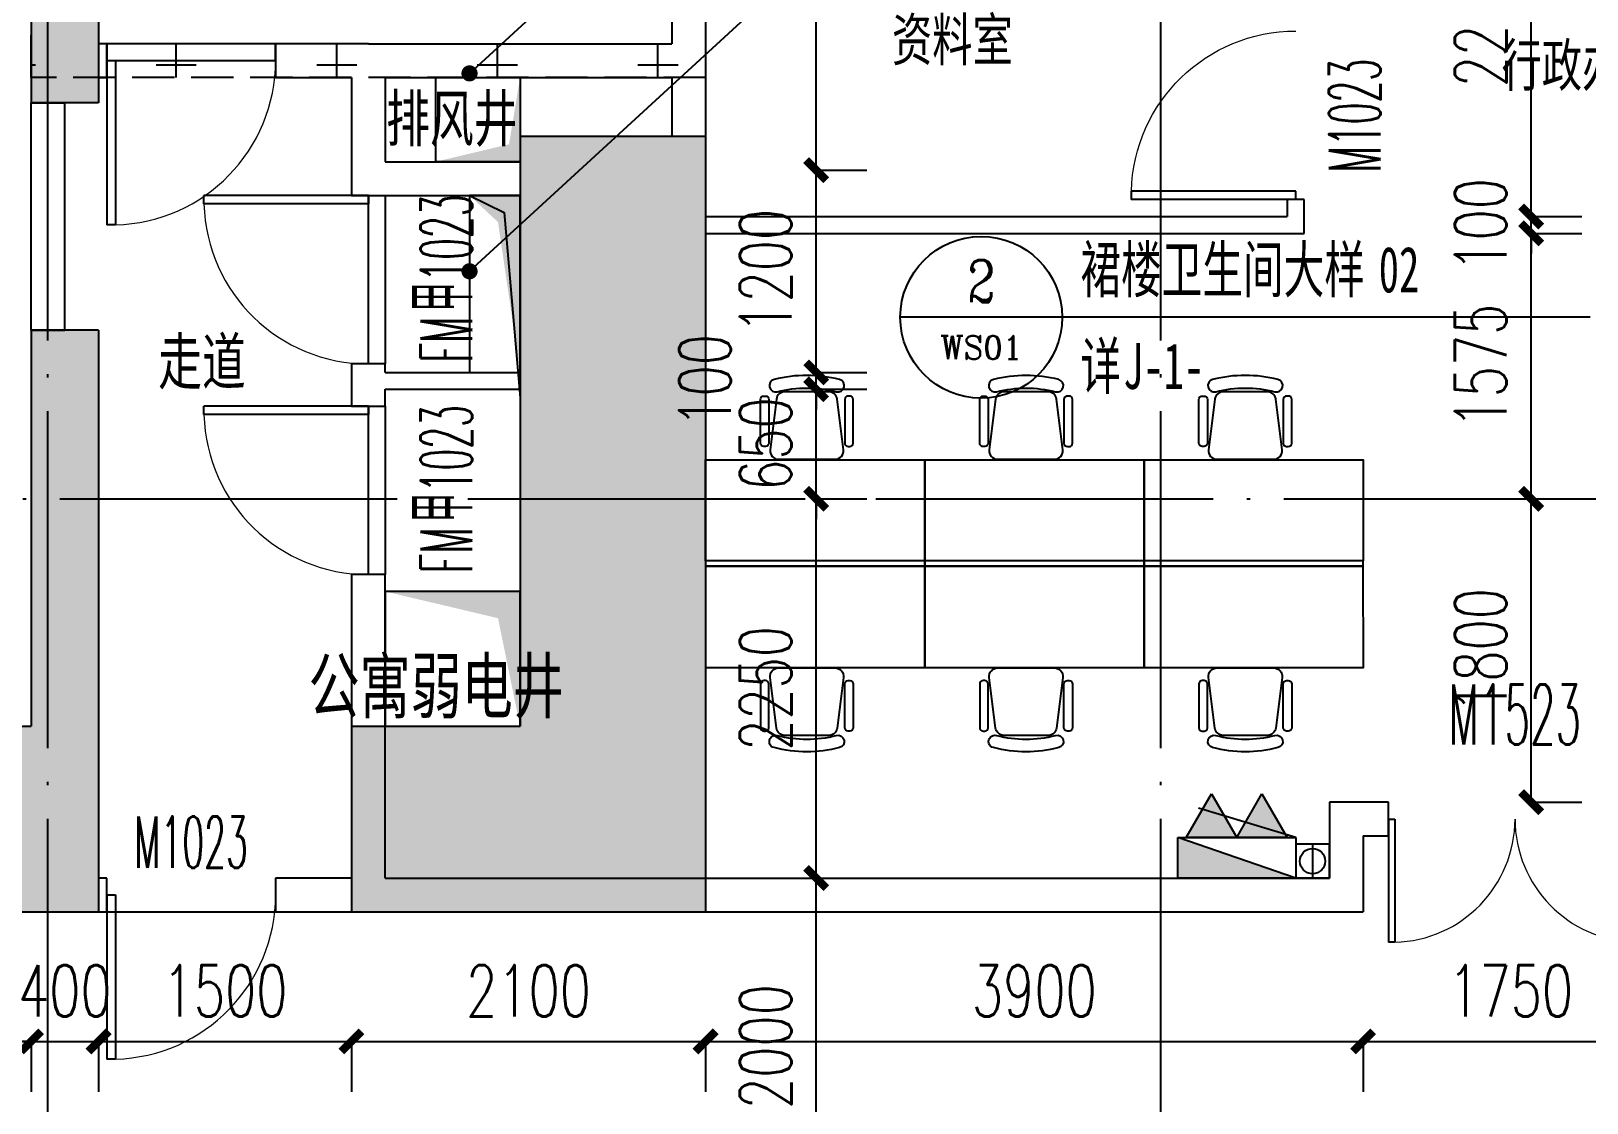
# Model space of a CAD drawing. Header units: millimetres. Extents: x 12325263 to 13848842, y -1463133 to 573208.
# Drawn here: x 12571297 to 12580524, y -627871 to -621512 of the extents above; entities that cross this region are included whole.
import ezdxf
from ezdxf.enums import TextEntityAlignment as Align

# ---------------------------------------------------------------- set-up
doc = ezdxf.new("R2010")
doc.units = ezdxf.units.MM
doc.header["$LTSCALE"] = 1000
for name, pattern in [('__DASH', [0.35, 0.25, -0.1]), ('ACAD_ISO02W100', [15, 12, -3]), ('DASHED2', [0.375, 0.25, -0.125]), ('DOTE', [2.42, 2, -0.2, 0.02, -0.2])]:
    doc.linetypes.add(name, pattern=pattern)
for name, color, linetype in [('#s-灭火器', 20, 'Continuous'), ('A-ANNO-DIMS', 83, 'Continuous'), ('A-ANNO-IDEN', 2, 'Continuous'), ('A-ANNO-TEXT', 7, 'Continuous'), ('A-AXIS', 16, 'DOTE'), ('A-WALL', 5, 'Continuous'), ('A-WALL-PATT', 8, 'Continuous'), ('AXIS', 3, 'Continuous'), ('DOOR_FIRE', 1, 'Continuous'), ('DOOR_FIRE_TEXT', 7, 'Continuous'), ('EQUIP_消火栓', 7, 'Continuous'), ('fur202302', 252, 'Continuous'), ('VPIPE-消防高', 3, 'Continuous'), ('WINDOW', 4, 'Continuous'), ('WINDOW_TEXT', 7, 'Continuous'), ('夹层', 35, 'Continuous'), ('建筑-楼板开洞', 251, 'Continuous'), ('投影线', 6, 'ACAD_ISO02W100'), ('水条件', 1, 'Continuous')]:
    doc.layers.add(name, color=color, linetype=linetype)
doc.styles.add('_TCH_DIM_T3', font='SIMPLEX.shx', dxfattribs={"width": 0.705882, "bigfont": 'GBCBIG.shx'})
doc.styles.add('_TCH_LABEL', font='COMPLEX', dxfattribs={"bigfont": 'GBCBIG'})
doc.styles.add('_TCH_WINDOW', font='SIMPLEX', dxfattribs={"width": 0.7, "height": 3.5, "bigfont": 'GBCBIG'})
doc.styles.add('TITXV', font='', dxfattribs={"width": 0.7})
doc.styles.add('宋体', font='', dxfattribs={"width": 0.65})
doc.styles.get('TITXV').set_extended_font_data('SimSun')
doc.styles.get('宋体').set_extended_font_data('SimSun')
doc.dimstyles.new('_TCH_ARCH&&120', dxfattribs={"dimtxt": 306, "dimasz": 120, "dimexe": 300, "dimexo": 360, "dimgap": 147, "dimtad": 1, "dimdec": 0, "dimzin": 0, "dimdsep": 46, "dimtxsty": '_TCH_DIM_T3', "dimblk": 'ARCHTICK', "dimcen": 0.09, "dimclrt": 7, "dimazin": 2, "dimtfac": 1, "dimtdec": 0, "dimtix": 1, "dimtmove": 2, "dimatfit": 3, "dimfxl": 1, "dimfxlon": 1, "dimtolj": 1, "dimtzin": 0, "dimarcsym": 0})

# ---------------------------------------------------------------- blocks, each defined once
blk = doc.blocks.new('asfasfsdgdsfhsghh')
at = {"layer": 'A-WALL-PATT'}
for points in [[(-32800, 17050), (-33000, 17150), (-33000, 13950), (-32600, 13950), (-32600, 16850)], [(-30100, 13750), (-30100, 10250), (-29000, 9150), (-29000, 13750)], [(-33000, 12600), (-33000, 10250), (-32600, 9150), (-32600, 12600)], [(-35800, 10250), (-36900, 9150), (-32600, 9150), (-33000, 10250)], [(-31100, 9150), (-29000, 9150), (-30100, 10250), (-31100, 10250)]]:
    blk.add_hatch(color=256, dxfattribs=at).paths.add_polyline_path(points)
at = {"layer": 'A-WALL'}
for p, q in [((-33000, 17150), (-33000, 13950)), ((-32600, 16850), (-32600, 13950)), ((-32600, 13950), (-33000, 13950)), ((-30100, 13750), (-30100, 10250)), ((-29000, 13750), (-30100, 13750)), ((-29000, 13750), (-29000, 9150)), ((-33000, 12600), (-33000, 10250)), ((-32600, 12600), (-33000, 12600)), ((-32600, 12600), (-32600, 9150)), ((-35800, 10250), (-33000, 10250)), ((-31100, 10250), (-30100, 10250)), ((-31100, 10250), (-31100, 9150)), ((-36900, 9150), (-32600, 9150)), ((-31100, 9150), (-29000, 9150))]:
    blk.add_line(p, q, dxfattribs=at)
blk = doc.blocks.new('asdadgf')
at = {"layer": '建筑-楼板开洞'}
h = blk.add_hatch(color=256, dxfattribs=at)
h.dxf.hatch_style = 1
h.paths.add_polyline_path([(300, 0), (300, 800), (-500, 800), (169.1, 641.5)])
blk.add_lwpolyline([(300, 0), (300, 800), (-500, 800), (-500, 0)], close=True, dxfattribs=at)
blk = doc.blocks.new('灭火器')
at = {"layer": '#s-灭火器', "ltscale": 1000}
for points in [[(292444.1, 59706.6), (292144.1, 59706.6), (292294.1, 59446.8)], [(292744.1, 59706.6), (292444.1, 59706.6), (292594.1, 59446.8)]]:
    blk.add_hatch(color=256, dxfattribs=at).paths.add_polyline_path(points)
for points in [[(292294.1, 59446.8), (292444.1, 59706.6), (292144.1, 59706.6)], [(292594.1, 59446.8), (292744.1, 59706.6), (292444.1, 59706.6)]]:
    blk.add_lwpolyline(points, close=True, dxfattribs=at)
blk = doc.blocks.new('$TWTSYS$00000508')
for p, q in [((-0.5, 0.5), (0.324, 1.224)), ((-0.5, 0.5), (-0.5, -0.5)), ((-0.5, -0.5), (0.5, 0.5)), ((0.5, 0.5), (-0.5, 0.5)), ((0.5, -0.5), (0.5, 0.5)), ((-0.5, -0.5), (0.5, -0.5))]:
    blk.add_line(p, q)
blk.add_solid([(0.5, -0.5), (0.5, 0.5), (-0.5, -0.5)])
blk = doc.blocks.new('消火栓')
at = {"layer": '#s-灭火器', "rotation": 180.0000000000001}
blk.add_blockref('灭火器', (12864422.1, 734931.8), dxfattribs=at)
at = {"layer": 'EQUIP_消火栓', "xscale": 700, "yscale": 240, "zscale": 700}
blk.add_blockref('$TWTSYS$00000508', (12571977.9, 675105.2), dxfattribs=at)
blk = doc.blocks.new('管位')
at = {"layer": '水条件'}
blk.add_line((12573126, 675360.4), (12573126, 675160.4), dxfattribs=at)
blk.add_lwpolyline([(12573026, 675360.4), (12573226, 675360.4), (12573226, 675160.4), (12573026, 675160.4)], close=True, dxfattribs=at)
blk = doc.blocks.new('asdfasdfafsf')
at = {"layer": 'VPIPE-消防高'}
blk.add_circle((13060, -19800), 75, dxfattribs=at)
at = {"xscale": -1}
blk.add_blockref('消火栓', (12584587.9, -694885.2), dxfattribs=at)
at = {"layer": '水条件', "xscale": -1}
blk.add_blockref('管位', (12586186, -695060.3), dxfattribs=at)
blk = doc.blocks.new('fur02办公椅9')
at = {"layer": 'fur202302'}
for points in [[(49162, 22959.3), (48976.9, 22774.2, -0.378242), (48910.8, 22770.1), (48672.2, 22955.7, -0.451123), (48667.5, 23030.5), (48905.6, 23268.6, -0.451123), (48980.5, 23264), (49166.1, 23025.3, -0.378242)], [(49232.1, 23064.7), (49225, 23057.7, -0.414214), (49196.7, 23057.7), (49012.9, 23241.5, -0.414214), (49012.9, 23269.8), (49019.9, 23276.9, -0.414214), (49048.2, 23276.9), (49232.1, 23093, -0.414214)], [(49193.2, 22990.5, -1), (49257.8, 22952.4, -0.127017), (48983.8, 22678.4, -1), (48945.7, 22743, 0.127017)], [(48871.4, 22704.1), (48878.5, 22711.2, 0.414214), (48878.5, 22739.5), (48694.7, 22923.3, 0.414214), (48666.4, 22923.3), (48659.3, 22916.3, 0.414214), (48659.3, 22888), (48843.2, 22704.1, 0.414214)]]:
    blk.add_lwpolyline(points, format="xyb", close=True, dxfattribs=at)
blk = doc.blocks.new('asdfadsfa')
at = {"layer": 'fur202302', "extrusion": (-1.75382e-44, -2.17033e-40, -1)}
for points in [[(2249.7, -4417.2), (3550, -4417.1), (3550, -3817.1), (2249.7, -3817.2)], [(949.4, -4417.3), (2249.7, -4417.1), (2249.7, -3817.1), (949.3, -3817.3)], [(-351, -4417.1), (949.3, -4417), (949.3, -3817), (-351, -3817.1)]]:
    blk.add_lwpolyline(points, close=True, dxfattribs=at)
at = {"layer": 'fur202302'}
for points in [[(-3550, -4417.4), (-3550, -4449.2), (-2249.7, -4448.9), (-2249.7, -4417.1)], [(-2249.7, -4417.4), (-2249.7, -4449.3), (-949.3, -4449), (-949.3, -4417.1)], [(-949.3, -4417.3), (-949.3, -4449.2), (351, -4448.9), (351, -4417)]]:
    blk.add_lwpolyline(points, close=True, dxfattribs=at)
at = {"layer": 'fur202302', "extrusion": (-1.75382e-44, 2.17033e-40, -1)}
for points in [[(2249.7, -4449.1), (3550, -4449.2), (3550, -5049.2), (2249.6, -5049.1)], [(949.3, -4449.1), (2249.7, -4449.3), (2249.6, -5049.3), (949.3, -5049.1)], [(-351, -4449), (949.3, -4449.2), (949.3, -5049.2), (-351.1, -5049)]]:
    blk.add_lwpolyline(points, close=True, dxfattribs=at)
at = {"layer": 'fur202302', "xscale": -1, "zscale": -1, "rotation": 224.9920653979507}
for p in [(-53818.7, -21934.8), (-52518.4, -21934.9), (-51218, -21934.8)]:
    blk.add_blockref('fur02办公椅9', p, dxfattribs=at)
at = {"layer": 'fur202302', "zscale": -0.9999999999999998, "rotation": 315.007934601066}
for p in [(-53818.7, 13068.5), (-52518.4, 13068.5), (-51218, 13068.6)]:
    blk.add_blockref('fur02办公椅9', p, dxfattribs=at)
at = {"layer": 'fur202302', "style": 'TITXV', "width": 0.7}
for s, p in [('资料室', (-2444.5, -1449)), ('行政办公区', (1170.6, -1600.2))]:
    blk.add_text(s, height=250, dxfattribs=at).set_placement(p)
blk = doc.blocks.new('qlzw')
at = {"layer": 'A-AXIS'}
for p, q in [((12437966.8, 979489.8), (12437966.8, 1082089.8)), ((12444566.8, 979489.8), (12444566.8, 1082089.8)), ((12411416.8, 1007589.8), (12486866.8, 1007589.8))]:
    blk.add_line(p, q, dxfattribs=at)
blk = doc.blocks.new('A$C28B03A54')
at = {"layer": '建筑-楼板开洞'}
h = blk.add_hatch(color=256, dxfattribs=at)
h.dxf.hatch_style = 1
h.paths.add_polyline_path([(5700, 3850), (5700, 3350), (5200, 3350), (5634.4, 3453.6)])
blk.add_lwpolyline([(5200, 3850), (5700, 3850), (5700, 3350), (5200, 3350)], close=True, dxfattribs=at)
blk = doc.blocks.new('dgfhdgf')
at = {"layer": 'A-ANNO-IDEN'}
for p, q in [((960, 3727), (0, 3727)), ((2611.4, 3727), (960, 3727)), ((4091.7, 3727), (2611.4, 3727))]:
    blk.add_line(p, q, dxfattribs=at)
blk.add_circle((480, 3727), 480, dxfattribs=at)
at = {"layer": 'A-ANNO-TEXT', "style": '宋体', "width": 0.65}
for s, p in [('裙楼卫生间大样', (1068, 3874.5)), ('02', (2837.3, 3874.5)), ('详', (1068, 3301.6)), ('J-1-', (1320.8, 3301.6))]:
    blk.add_text(s, height=271.9, dxfattribs=at).set_placement(p)
at = {"layer": 'A-ANNO-TEXT', "style": '_TCH_LABEL'}
for s, height, p, p2 in [('2', 250.6, (396.5, 3815.9), (563.5, 3815.9)), ('WS01', 140.01, (236.6, 3477.5), (723.4, 3477.5))]:
    blk.add_text(s, height=height, dxfattribs=at).set_placement(p, p2, align=Align.FIT)
blk = doc.blocks.new('_ArchTick')
at = {"color": 0, "linetype": 'ByBlock', "const_width": 0.4}
blk.add_lwpolyline([(-0.5, -0.5), (0.5, 0.5)], dxfattribs=at)
blk = doc.blocks.new('*D2069')
at = {"layer": 'A-ANNO-DIMS', "color": 0, "lineweight": -2, "transparency": 16777216}
for p, q in [((12580192.2, -620336.8), (12580493.2, -620336.8)), ((12580193.2, -622611.8), (12580193.2, -620336.8)), ((12580192.2, -622611.8), (12580493.2, -622611.8))]:
    blk.add_line(p, q, dxfattribs=at)
at = {"layer": 'Defpoints', "color": 0, "transparency": 16777216}
for p in [(12578846.8, -620336.8), (12580193.2, -620336.8), (12578846.8, -622611.8)]:
    blk.add_point(p, dxfattribs=at)
at = {"layer": 'A-ANNO-DIMS', "color": 0, "lineweight": -2, "transparency": 16777216, "xscale": 120, "yscale": 120, "zscale": 120}
for p, rotation in [((12580193.2, -620336.8), 90), ((12580193.2, -622611.8), 270)]:
    blk.add_blockref('_ArchTick', p, dxfattribs=dict(at, rotation=rotation))
at = {"layer": 'A-ANNO-DIMS', "color": 7, "transparency": 16777216, "insert": (12579893.2, -621474.3), "char_height": 306, "attachment_point": 5, "rotation": 90, "style": '_TCH_DIM_T3'}
blk.add_mtext('\\A1;2275', dxfattribs=at)
blk = doc.blocks.new('*D2070')
at = {"layer": 'A-ANNO-DIMS', "color": 0, "lineweight": -2, "transparency": 16777216}
for p, q in [((12580193.2, -622611.8), (12580193.2, -622491.8)), ((12580192.2, -622611.8), (12580493.2, -622611.8)), ((12580193.2, -622711.8), (12580193.2, -622611.8)), ((12580192.2, -622711.8), (12580493.2, -622711.8)), ((12580193.2, -622711.8), (12580193.2, -622831.8))]:
    blk.add_line(p, q, dxfattribs=at)
at = {"layer": 'Defpoints', "color": 0, "transparency": 16777216}
for p in [(12578846.8, -622611.8), (12580193.2, -622611.8), (12578846.8, -622711.8)]:
    blk.add_point(p, dxfattribs=at)
at = {"layer": 'A-ANNO-DIMS', "color": 0, "lineweight": -2, "transparency": 16777216, "xscale": 120, "yscale": 120, "zscale": 120}
for p, rotation in [((12580193.2, -622611.8), 270), ((12580193.2, -622711.8), 90)]:
    blk.add_blockref('_ArchTick', p, dxfattribs=dict(at, rotation=rotation))
at = {"layer": 'A-ANNO-DIMS', "color": 7, "transparency": 16777216, "insert": (12579893.2, -622661.8), "char_height": 306, "attachment_point": 5, "rotation": 90, "style": '_TCH_DIM_T3'}
blk.add_mtext('\\A1;100', dxfattribs=at)
blk = doc.blocks.new('*D2071')
at = {"layer": 'A-ANNO-DIMS', "color": 0, "lineweight": -2, "transparency": 16777216}
for p, q in [((12580192.2, -622711.8), (12580493.2, -622711.8)), ((12580193.2, -624286.8), (12580193.2, -622711.8)), ((12580192.2, -624286.8), (12580493.2, -624286.8))]:
    blk.add_line(p, q, dxfattribs=at)
at = {"layer": 'Defpoints', "color": 0, "transparency": 16777216}
for p in [(12578846.8, -622711.8), (12580193.2, -622711.8), (12578846.8, -624286.8)]:
    blk.add_point(p, dxfattribs=at)
at = {"layer": 'A-ANNO-DIMS', "color": 0, "lineweight": -2, "transparency": 16777216, "xscale": 120, "yscale": 120, "zscale": 120}
for p, rotation in [((12580193.2, -622711.8), 90), ((12580193.2, -624286.8), 270)]:
    blk.add_blockref('_ArchTick', p, dxfattribs=dict(at, rotation=rotation))
at = {"layer": 'A-ANNO-DIMS', "color": 7, "transparency": 16777216, "insert": (12579893.2, -623499.3), "char_height": 306, "attachment_point": 5, "rotation": 90, "style": '_TCH_DIM_T3'}
blk.add_mtext('\\A1;1575', dxfattribs=at)
blk = doc.blocks.new('*D2072')
at = {"layer": 'A-ANNO-DIMS', "color": 0, "lineweight": -2, "transparency": 16777216}
for p, q in [((12580192.2, -624286.8), (12580493.2, -624286.8)), ((12580193.2, -626086.8), (12580193.2, -624286.8)), ((12580192.2, -626086.8), (12580493.2, -626086.8))]:
    blk.add_line(p, q, dxfattribs=at)
at = {"layer": 'Defpoints', "color": 0, "transparency": 16777216}
for p in [(12578846.8, -624286.8), (12580193.2, -624286.8), (12578846.8, -626086.8)]:
    blk.add_point(p, dxfattribs=at)
at = {"layer": 'A-ANNO-DIMS', "color": 0, "lineweight": -2, "transparency": 16777216, "xscale": 120, "yscale": 120, "zscale": 120}
for p, rotation in [((12580193.2, -624286.8), 90), ((12580193.2, -626086.8), 270)]:
    blk.add_blockref('_ArchTick', p, dxfattribs=dict(at, rotation=rotation))
at = {"layer": 'A-ANNO-DIMS', "color": 7, "transparency": 16777216, "insert": (12579893.2, -625186.8), "char_height": 306, "attachment_point": 5, "rotation": 90, "style": '_TCH_DIM_T3'}
blk.add_mtext('\\A1;1800', dxfattribs=at)
blk = doc.blocks.new('*D2374')
at = {"layer": 'A-ANNO-DIMS', "color": 0, "lineweight": -2, "transparency": 16777216}
for p, q in [((12579196.8, -627505.3), (12579196.8, -627806.3)), ((12579196.8, -627506.3), (12580946.8, -627506.3)), ((12580946.8, -627505.3), (12580946.8, -627806.3))]:
    blk.add_line(p, q, dxfattribs=at)
at = {"layer": 'Defpoints', "color": 0, "transparency": 16777216}
for p in [(12579196.8, -625636.8), (12580946.8, -625636.8), (12580946.8, -627506.3)]:
    blk.add_point(p, dxfattribs=at)
at = {"layer": 'A-ANNO-DIMS', "color": 0, "lineweight": -2, "transparency": 16777216, "xscale": 120, "yscale": 120, "zscale": 120, "rotation": 180}
blk.add_blockref('_ArchTick', (12579196.8, -627506.3), dxfattribs=at)
at = {"layer": 'A-ANNO-DIMS', "color": 0, "lineweight": -2, "transparency": 16777216, "xscale": 120, "yscale": 120, "zscale": 120}
blk.add_blockref('_ArchTick', (12580946.8, -627506.3), dxfattribs=at)
at = {"layer": 'A-ANNO-DIMS', "color": 7, "transparency": 16777216, "insert": (12580071.8, -627206.3), "char_height": 306, "attachment_point": 5, "style": '_TCH_DIM_T3'}
blk.add_mtext('\\A1;1750', dxfattribs=at)
blk = doc.blocks.new('*D2375')
at = {"layer": 'A-ANNO-DIMS', "color": 0, "lineweight": -2, "transparency": 16777216}
for p, q in [((12575296.8, -627505.3), (12575296.8, -627806.3)), ((12575296.8, -627506.3), (12579196.8, -627506.3)), ((12579196.8, -627505.3), (12579196.8, -627806.3))]:
    blk.add_line(p, q, dxfattribs=at)
at = {"layer": 'Defpoints', "color": 0, "transparency": 16777216}
for p in [(12575296.8, -625636.8), (12579196.8, -625636.8), (12579196.8, -627506.3)]:
    blk.add_point(p, dxfattribs=at)
at = {"layer": 'A-ANNO-DIMS', "color": 0, "lineweight": -2, "transparency": 16777216, "xscale": 120, "yscale": 120, "zscale": 120, "rotation": 180}
blk.add_blockref('_ArchTick', (12575296.8, -627506.3), dxfattribs=at)
at = {"layer": 'A-ANNO-DIMS', "color": 0, "lineweight": -2, "transparency": 16777216, "xscale": 120, "yscale": 120, "zscale": 120}
blk.add_blockref('_ArchTick', (12579196.8, -627506.3), dxfattribs=at)
at = {"layer": 'A-ANNO-DIMS', "color": 7, "transparency": 16777216, "insert": (12577246.8, -627206.3), "char_height": 306, "attachment_point": 5, "style": '_TCH_DIM_T3'}
blk.add_mtext('\\A1;3900', dxfattribs=at)
blk = doc.blocks.new('*D2376')
at = {"layer": 'A-ANNO-DIMS', "color": 0, "lineweight": -2, "transparency": 16777216}
for p, q in [((12573196.8, -627505.3), (12573196.8, -627806.3)), ((12573196.8, -627506.3), (12575296.8, -627506.3)), ((12575296.8, -627505.3), (12575296.8, -627806.3))]:
    blk.add_line(p, q, dxfattribs=at)
at = {"layer": 'Defpoints', "color": 0, "transparency": 16777216}
for p in [(12573196.8, -625636.8), (12575296.8, -625636.8), (12575296.8, -627506.3)]:
    blk.add_point(p, dxfattribs=at)
at = {"layer": 'A-ANNO-DIMS', "color": 0, "lineweight": -2, "transparency": 16777216, "xscale": 120, "yscale": 120, "zscale": 120, "rotation": 180}
blk.add_blockref('_ArchTick', (12573196.8, -627506.3), dxfattribs=at)
at = {"layer": 'A-ANNO-DIMS', "color": 0, "lineweight": -2, "transparency": 16777216, "xscale": 120, "yscale": 120, "zscale": 120}
blk.add_blockref('_ArchTick', (12575296.8, -627506.3), dxfattribs=at)
at = {"layer": 'A-ANNO-DIMS', "color": 7, "transparency": 16777216, "insert": (12574246.8, -627206.3), "char_height": 306, "attachment_point": 5, "style": '_TCH_DIM_T3'}
blk.add_mtext('\\A1;2100', dxfattribs=at)
blk = doc.blocks.new('*D2377')
at = {"layer": 'A-ANNO-DIMS', "color": 0, "lineweight": -2, "transparency": 16777216}
for p, q in [((12571696.8, -627505.3), (12571696.8, -627806.3)), ((12571696.8, -627506.3), (12573196.8, -627506.3)), ((12573196.8, -627505.3), (12573196.8, -627806.3))]:
    blk.add_line(p, q, dxfattribs=at)
at = {"layer": 'Defpoints', "color": 0, "transparency": 16777216}
for p in [(12571696.8, -625636.8), (12573196.8, -625636.8), (12573196.8, -627506.3)]:
    blk.add_point(p, dxfattribs=at)
at = {"layer": 'A-ANNO-DIMS', "color": 0, "lineweight": -2, "transparency": 16777216, "xscale": 120, "yscale": 120, "zscale": 120, "rotation": 180}
blk.add_blockref('_ArchTick', (12571696.8, -627506.3), dxfattribs=at)
at = {"layer": 'A-ANNO-DIMS', "color": 0, "lineweight": -2, "transparency": 16777216, "xscale": 120, "yscale": 120, "zscale": 120}
blk.add_blockref('_ArchTick', (12573196.8, -627506.3), dxfattribs=at)
at = {"layer": 'A-ANNO-DIMS', "color": 7, "transparency": 16777216, "insert": (12572446.8, -627206.3), "char_height": 306, "attachment_point": 5, "style": '_TCH_DIM_T3'}
blk.add_mtext('\\A1;1500', dxfattribs=at)
blk = doc.blocks.new('*D2378')
at = {"layer": 'A-ANNO-DIMS', "color": 0, "lineweight": -2, "transparency": 16777216}
for p, q in [((12571296.8, -627506.3), (12571176.8, -627506.3)), ((12571296.8, -627505.3), (12571296.8, -627806.3)), ((12571296.8, -627506.3), (12571696.8, -627506.3)), ((12571696.8, -627505.3), (12571696.8, -627806.3)), ((12571696.8, -627506.3), (12571816.8, -627506.3))]:
    blk.add_line(p, q, dxfattribs=at)
at = {"layer": 'Defpoints', "color": 0, "transparency": 16777216}
for p in [(12571296.8, -625636.8), (12571696.8, -625636.8), (12571696.8, -627506.3)]:
    blk.add_point(p, dxfattribs=at)
at = {"layer": 'A-ANNO-DIMS', "color": 0, "lineweight": -2, "transparency": 16777216, "xscale": 120, "yscale": 120, "zscale": 120}
blk.add_blockref('_ArchTick', (12571296.8, -627506.3), dxfattribs=at)
at = {"layer": 'A-ANNO-DIMS', "color": 0, "lineweight": -2, "transparency": 16777216, "xscale": 120, "yscale": 120, "zscale": 120, "rotation": 180}
blk.add_blockref('_ArchTick', (12571696.8, -627506.3), dxfattribs=at)
at = {"layer": 'A-ANNO-DIMS', "color": 7, "transparency": 16777216, "insert": (12571496.8, -627206.3), "char_height": 306, "attachment_point": 5, "style": '_TCH_DIM_T3'}
blk.add_mtext('\\A1;400', dxfattribs=at)
blk = doc.blocks.new('*D2379')
at = {"layer": 'A-ANNO-DIMS', "color": 0, "lineweight": -2, "transparency": 16777216}
for p, q in [((12568496.8, -627505.3), (12568496.8, -627806.3)), ((12568496.8, -627506.3), (12571296.8, -627506.3)), ((12571296.8, -627505.3), (12571296.8, -627806.3))]:
    blk.add_line(p, q, dxfattribs=at)
at = {"layer": 'Defpoints', "color": 0, "transparency": 16777216}
for p in [(12568496.8, -625636.8), (12571296.8, -625636.8), (12571296.8, -627506.3)]:
    blk.add_point(p, dxfattribs=at)
at = {"layer": 'A-ANNO-DIMS', "color": 0, "lineweight": -2, "transparency": 16777216, "xscale": 120, "yscale": 120, "zscale": 120, "rotation": 180}
blk.add_blockref('_ArchTick', (12568496.8, -627506.3), dxfattribs=at)
at = {"layer": 'A-ANNO-DIMS', "color": 0, "lineweight": -2, "transparency": 16777216, "xscale": 120, "yscale": 120, "zscale": 120}
blk.add_blockref('_ArchTick', (12571296.8, -627506.3), dxfattribs=at)
at = {"layer": 'A-ANNO-DIMS', "color": 7, "transparency": 16777216, "insert": (12569896.8, -627206.3), "char_height": 306, "attachment_point": 5, "style": '_TCH_DIM_T3'}
blk.add_mtext('\\A1;2800', dxfattribs=at)
blk = doc.blocks.new('*D2395')
at = {"layer": 'A-ANNO-DIMS', "color": 0, "lineweight": -2, "transparency": 16777216}
for p, q in [((12575951.8, -626536.8), (12576252.8, -626536.8)), ((12575952.8, -628536.8), (12575952.8, -626536.8)), ((12575951.8, -628536.8), (12576252.8, -628536.8))]:
    blk.add_line(p, q, dxfattribs=at)
at = {"layer": 'Defpoints', "color": 0, "transparency": 16777216}
for p in [(12574196.8, -626536.8), (12575952.8, -626536.8), (12574196.8, -628536.8)]:
    blk.add_point(p, dxfattribs=at)
at = {"layer": 'A-ANNO-DIMS', "color": 0, "lineweight": -2, "transparency": 16777216, "xscale": 120, "yscale": 120, "zscale": 120}
for p, rotation in [((12575952.8, -626536.8), 90), ((12575952.8, -628536.8), 270)]:
    blk.add_blockref('_ArchTick', p, dxfattribs=dict(at, rotation=rotation))
at = {"layer": 'A-ANNO-DIMS', "color": 7, "transparency": 16777216, "insert": (12575652.8, -627536.8), "char_height": 306, "attachment_point": 5, "rotation": 90, "style": '_TCH_DIM_T3'}
blk.add_mtext('\\A1;2000', dxfattribs=at)
blk = doc.blocks.new('*D2396')
at = {"layer": 'A-ANNO-DIMS', "color": 0, "lineweight": -2, "transparency": 16777216}
for p, q in [((12575951.8, -624286.8), (12576252.8, -624286.8)), ((12575952.8, -626536.8), (12575952.8, -624286.8)), ((12575951.8, -626536.8), (12576252.8, -626536.8))]:
    blk.add_line(p, q, dxfattribs=at)
at = {"layer": 'Defpoints', "color": 0, "transparency": 16777216}
for p in [(12574196.8, -624286.8), (12575952.8, -624286.8), (12574196.8, -626536.8)]:
    blk.add_point(p, dxfattribs=at)
at = {"layer": 'A-ANNO-DIMS', "color": 0, "lineweight": -2, "transparency": 16777216, "xscale": 120, "yscale": 120, "zscale": 120}
for p, rotation in [((12575952.8, -624286.8), 90), ((12575952.8, -626536.8), 270)]:
    blk.add_blockref('_ArchTick', p, dxfattribs=dict(at, rotation=rotation))
at = {"layer": 'A-ANNO-DIMS', "color": 7, "transparency": 16777216, "insert": (12575652.8, -625411.8), "char_height": 306, "attachment_point": 5, "rotation": 90, "style": '_TCH_DIM_T3'}
blk.add_mtext('\\A1;2250', dxfattribs=at)
blk = doc.blocks.new('*D2397')
at = {"layer": 'A-ANNO-DIMS', "color": 0, "lineweight": -2, "transparency": 16777216}
for p, q in [((12575952.8, -623636.8), (12575952.8, -623516.8)), ((12575951.8, -623636.8), (12576252.8, -623636.8)), ((12575952.8, -624286.8), (12575952.8, -623636.8)), ((12575951.8, -624286.8), (12576252.8, -624286.8)), ((12575952.8, -624286.8), (12575952.8, -624406.8))]:
    blk.add_line(p, q, dxfattribs=at)
at = {"layer": 'Defpoints', "color": 0, "transparency": 16777216}
for p in [(12574196.8, -623636.8), (12575952.8, -623636.8), (12574196.8, -624286.8)]:
    blk.add_point(p, dxfattribs=at)
at = {"layer": 'A-ANNO-DIMS', "color": 0, "lineweight": -2, "transparency": 16777216, "xscale": 120, "yscale": 120, "zscale": 120}
for p, rotation in [((12575952.8, -623636.8), 270), ((12575952.8, -624286.8), 90)]:
    blk.add_blockref('_ArchTick', p, dxfattribs=dict(at, rotation=rotation))
at = {"layer": 'A-ANNO-DIMS', "color": 7, "transparency": 16777216, "insert": (12575652.8, -623961.8), "char_height": 306, "attachment_point": 5, "rotation": 90, "style": '_TCH_DIM_T3'}
blk.add_mtext('\\A1;650', dxfattribs=at)
blk = doc.blocks.new('*D2398')
at = {"layer": 'A-ANNO-DIMS', "color": 0, "lineweight": -2, "transparency": 16777216}
for p, q in [((12575952.8, -623536.8), (12575952.8, -623416.8)), ((12575951.8, -623536.8), (12576252.8, -623536.8)), ((12575952.8, -623636.8), (12575952.8, -623536.8)), ((12575951.8, -623636.8), (12576252.8, -623636.8)), ((12575952.8, -623636.8), (12575952.8, -623756.8))]:
    blk.add_line(p, q, dxfattribs=at)
at = {"layer": 'Defpoints', "color": 0, "transparency": 16777216}
for p in [(12574196.8, -623536.8), (12575952.8, -623536.8), (12574196.8, -623636.8)]:
    blk.add_point(p, dxfattribs=at)
at = {"layer": 'A-ANNO-DIMS', "color": 0, "lineweight": -2, "transparency": 16777216, "xscale": 120, "yscale": 120, "zscale": 120}
for p, rotation in [((12575952.8, -623536.8), 270), ((12575952.8, -623636.8), 90)]:
    blk.add_blockref('_ArchTick', p, dxfattribs=dict(at, rotation=rotation))
at = {"layer": 'A-ANNO-DIMS', "color": 7, "transparency": 16777216, "insert": (12575292.8, -623586.8), "char_height": 306, "attachment_point": 5, "rotation": 90, "style": '_TCH_DIM_T3'}
blk.add_mtext('\\A1;100', dxfattribs=at)
blk = doc.blocks.new('*D2399')
at = {"layer": 'A-ANNO-DIMS', "color": 0, "lineweight": -2, "transparency": 16777216}
for p, q in [((12575951.8, -622336.8), (12576252.8, -622336.8)), ((12575952.8, -623536.8), (12575952.8, -622336.8)), ((12575951.8, -623536.8), (12576252.8, -623536.8))]:
    blk.add_line(p, q, dxfattribs=at)
at = {"layer": 'Defpoints', "color": 0, "transparency": 16777216}
for p in [(12574196.8, -622336.8), (12575952.8, -622336.8), (12574196.8, -623536.8)]:
    blk.add_point(p, dxfattribs=at)
at = {"layer": 'A-ANNO-DIMS', "color": 0, "lineweight": -2, "transparency": 16777216, "xscale": 120, "yscale": 120, "zscale": 120}
for p, rotation in [((12575952.8, -622336.8), 90), ((12575952.8, -623536.8), 270)]:
    blk.add_blockref('_ArchTick', p, dxfattribs=dict(at, rotation=rotation))
at = {"layer": 'A-ANNO-DIMS', "color": 7, "transparency": 16777216, "insert": (12575652.8, -622936.8), "char_height": 306, "attachment_point": 5, "rotation": 90, "style": '_TCH_DIM_T3'}
blk.add_mtext('\\A1;1200', dxfattribs=at)
blk = doc.blocks.new('*D2400')
at = {"layer": 'A-ANNO-DIMS', "color": 0, "lineweight": -2, "transparency": 16777216}
for p, q in [((12575951.8, -618736.8), (12576252.8, -618736.8)), ((12575952.8, -622336.8), (12575952.8, -618736.8)), ((12575951.8, -622336.8), (12576252.8, -622336.8))]:
    blk.add_line(p, q, dxfattribs=at)
at = {"layer": 'Defpoints', "color": 0, "transparency": 16777216}
for p in [(12574196.8, -618736.8), (12575952.8, -618736.8), (12574196.8, -622336.8)]:
    blk.add_point(p, dxfattribs=at)
at = {"layer": 'A-ANNO-DIMS', "color": 0, "lineweight": -2, "transparency": 16777216, "xscale": 120, "yscale": 120, "zscale": 120}
for p, rotation in [((12575952.8, -618736.8), 90), ((12575952.8, -622336.8), 270)]:
    blk.add_blockref('_ArchTick', p, dxfattribs=dict(at, rotation=rotation))
at = {"layer": 'A-ANNO-DIMS', "color": 7, "transparency": 16777216, "insert": (12575652.8, -620536.8), "char_height": 306, "attachment_point": 5, "rotation": 90, "style": '_TCH_DIM_T3'}
blk.add_mtext('\\A1;3600', dxfattribs=at)
blk = doc.blocks.new('$DorLib2D$00000001')
for p, q in [((0.45, 0.975), (0.5, 0.975)), ((0.45, 0), (0.45, 0.975)), ((0.5, 0), (0.5, 0.975)), ((0.5, 0), (0.45, 0))]:
    blk.add_line(p, q)
at = {"lineweight": 13}
blk.add_arc((0.475, 0), 0.975, 91.46928, 180, dxfattribs=at)
blk = doc.blocks.new('$DorLib2D$00000002')
for p, q in [((-0.5, 0), (-0.5, 0.4875)), ((-0.475, 0.4875), (-0.5, 0.4875)), ((-0.475, 0), (-0.475, 0.4875)), ((0.475, 0), (0.475, 0.4875)), ((0.475, 0.4875), (0.5, 0.4875)), ((0.5, 0), (0.5, 0.4875)), ((-0.5, 0), (-0.475, 0)), ((0.5, 0), (0.475, 0))]:
    blk.add_line(p, q)
at = {"lineweight": 13}
for centre, start, end in [((-0.4875, 0), 0, 88.53072), ((0.4875, 0), 91.46928, 180)]:
    blk.add_arc(centre, 0.4875, start, end, dxfattribs=at)

msp = doc.modelspace()

# ---------------------------------------------------------------- hatches: boundary and pattern name
at = {"layer": 'A-WALL-PATT'}
h = msp.add_hatch(dxfattribs=at)
h.set_pattern_fill('ANSI37', color=252, scale=150)
h.set_pattern_definition([(45, (-400000, 0), (-168.3798023, 168.3798023), []), (135, (-400000, 0), (-168.3798023, -168.3798023), [])])
edge = h.paths.add_edge_path()
edge.add_line((12617170, -539458), (12627664.7, -539458))
edge.add_line((12627664.7, -539458), (12617498.2, -546587.6))
edge.add_line((12617498.2, -546587.6), (12598406.6, -559976.1))
edge.add_line((12598406.6, -559976.1), (12585091.3, -540989.1))
edge.add_line((12585091.3, -540989.1), (12584144.7, -541197.3))
edge.add_line((12584144.7, -541197.3), (12583864.1, -542803.9))
edge.add_arc((12578880.4, -541928.7), 5060, 269.14738, 350.03971, ccw=False)
edge.add_arc((12578698.9, -554127.5), 7140.2, 89.14809, 125.03345)
edge.add_line((12574600, -548281), (12560037.5, -558490.6))
edge.add_line((12560037.5, -558490.6), (12559927.1, -558471.2))
edge.add_line((12559927.1, -558471.2), (12559927.1, -564050))
edge.add_line((12559927.1, -564050), (12558858.8, -564810))
edge.add_line((12558858.8, -564810), (12559927.1, -566333.2))
edge.add_line((12559927.1, -566333.2), (12559927.6, -588159))
edge.add_line((12559927.6, -588159), (12558263.3, -589586.8))
edge.add_line((12558263.3, -589586.8), (12557796.8, -589586.8))
edge.add_line((12557796.8, -589586.8), (12557796.8, -598151.2))
edge.add_line((12557796.8, -598151.2), (12560482.1, -600836.4))
edge.add_arc((12552451.5, -592361.2), 11675.6, 270.02561, 313.45682, ccw=False)
edge.add_line((12552456.7, -604036.8), (12551424.9, -604036.8))
edge.add_arc((12551424.9, -607536.8), 3500, 90, 186.80534)
edge.add_line((12547949.6, -607951.5), (12549871.4, -624055.3))
edge.add_line((12549871.4, -624055.3), (12550966.8, -633201.5))
edge.add_line((12550966.8, -633201.5), (12550966.8, -643886.8))
edge.add_line((12550966.8, -643886.8), (12550966.8, -653386.8))
edge.add_line((12550966.8, -653386.8), (12614072.2, -653386.8))
edge.add_line((12614072.2, -653386.8), (12616970.5, -653386.8))
edge.add_arc((12639113.3, -663769.1), 24455.9, 154.87893, 159.83059)
edge.add_arc((12619069.5, -656056.1), 3000, 166.12633, 249.14639)
edge.add_arc((12632240.8, -621479.9), 40000, 249.14639, 262.18067)
edge.add_line((12626798.8, -661108), (12526241.6, -661108))
edge.add_line((12526241.6, -661108), (12526241.6, -616108))
edge.add_line((12526241.6, -616108), (12504241.6, -616108))
edge.add_line((12504241.6, -616108), (12504241.6, -539458))
edge.add_line((12504241.6, -539458), (12586460, -539458))
edge.add_line((12586460, -539458), (12617170, -539458))
at = {"layer": '夹层'}
h = msp.add_hatch(dxfattribs=at)
h.set_pattern_fill('CROSS', color=256, scale=300)
h.set_pattern_definition([(0, (3800, 11700), (476.25, 476.25), [238.125, -714.375]), (90, (3919.06, 11580.94), (-476.25, 476.25), [238.125, -714.375])])
h.paths.add_polyline_path([(12571296.8, -618736.8), (12575296.8, -618736.8), (12575296.8, -621786.8), (12571296.8, -621786.8)])
at = {"layer": '建筑-楼板开洞'}
h = msp.add_hatch(color=256, dxfattribs=at)
h.dxf.hatch_style = 1
h.paths.add_polyline_path([(12574196.8, -623536.8), (12574196.8, -622486.8), (12573896.8, -622486.8), (12574065.9, -622645.3)])

# ---------------------------------------------------------------- linework, layer by layer
at = {"layer": 'A-WALL'}
for p, q in [((12575096.8, -620286.8), (12575096.8, -621586.8)), ((12575296.8, -620336.8), (12575296.8, -621686.8)), ((12571746.8, -621586.8), (12571696.8, -621586.8)), ((12571696.8, -621586.8), (12571696.8, -621786.8)), ((12571746.8, -621786.8), (12571746.8, -621586.8)), ((12573296.8, -621586.8), (12572746.8, -621586.8)), ((12572746.8, -621586.8), (12572746.8, -621786.8)), ((12573296.8, -621586.8), (12575096.8, -621586.8)), ((12575296.8, -621686.8), (12575296.8, -622136.8)), ((12571696.8, -621786.8), (12571746.8, -621786.8)), ((12572746.8, -621786.8), (12573196.8, -621786.8)), ((12573196.8, -621786.8), (12573196.8, -622386.8)), ((12573396.8, -621786.8), (12573396.8, -622286.8)), ((12573396.8, -621786.8), (12575096.8, -621786.8)), ((12575096.8, -621786.8), (12575096.8, -622136.8)), ((12571296.8, -623286.8), (12571296.8, -621936.8)), ((12571296.8, -621936.8), (12571496.8, -621936.8)), ((12571496.8, -623286.8), (12571496.8, -621936.8)), ((12575296.8, -622136.8), (12575096.8, -622136.8)), ((12573396.8, -622286.8), (12574196.8, -622286.8)), ((12574196.8, -622286.8), (12574196.8, -622486.8)), ((12573196.8, -622386.8), (12573196.8, -622486.8)), ((12573196.8, -622486.8), (12573396.8, -622486.8)), ((12573396.8, -622486.8), (12574196.8, -622486.8)), ((12578846.8, -622511.8), (12578746.8, -622511.8)), ((12578746.8, -622511.8), (12578746.8, -622611.8)), ((12578846.8, -622711.8), (12578846.8, -622511.8)), ((12575296.8, -622611.8), (12578746.8, -622611.8)), ((12575296.8, -622611.8), (12575296.8, -622711.8)), ((12575296.8, -622711.8), (12578846.8, -622711.8)), ((12571296.8, -623286.8), (12571496.8, -623286.8)), ((12573396.8, -623486.8), (12573196.8, -623486.8)), ((12573196.8, -623486.8), (12573196.8, -623536.8)), ((12573196.8, -623536.8), (12573196.8, -623736.8)), ((12573396.8, -623536.8), (12573396.8, -623486.8)), ((12573396.8, -623536.8), (12574196.8, -623536.8)), ((12574196.8, -623536.8), (12574196.8, -623636.8)), ((12573396.8, -623636.8), (12574196.8, -623636.8)), ((12573396.8, -623736.8), (12573396.8, -623636.8)), ((12573196.8, -623736.8), (12573396.8, -623736.8)), ((12573396.8, -624736.8), (12573196.8, -624736.8)), ((12573196.8, -624736.8), (12573196.8, -626536.8)), ((12573396.8, -626536.8), (12573396.8, -624736.8)), ((12579347.4, -626086.8), (12578996.8, -626086.8)), ((12578996.8, -626086.8), (12578996.8, -626536.8)), ((12579347.4, -626286.8), (12579347.4, -626086.8)), ((12579196.8, -626286.8), (12579347.4, -626286.8)), ((12579196.8, -626286.8), (12579196.8, -626736.8)), ((12571746.8, -626536.8), (12571696.8, -626536.8)), ((12571696.8, -626536.8), (12571696.8, -626736.8)), ((12571746.8, -626736.8), (12571746.8, -626536.8)), ((12573196.8, -626536.8), (12572746.8, -626536.8)), ((12572746.8, -626536.8), (12572746.8, -626736.8)), ((12573396.8, -626536.8), (12578996.8, -626536.8)), ((12571696.8, -626736.8), (12571746.8, -626736.8)), ((12572746.8, -626736.8), (12573296.8, -626736.8)), ((12573296.8, -626736.8), (12579196.8, -626736.8))]:
    msp.add_line(p, q, dxfattribs=at)
at = {"layer": 'AXIS'}
for p, q in [((12573896.8, -621762.7), (12575903.4, -619919.2)), ((12573896.8, -622936.8), (12575903.4, -621093.3))]:
    msp.add_line(p, q, dxfattribs=at)
at = {"layer": 'AXIS', "const_width": 48}
for points in [[(12573879.1, -621778.9, 1), (12573914.5, -621746.5, 1)], [(12573879.1, -622953, 1), (12573914.5, -622920.5, 1)]]:
    msp.add_lwpolyline(points, format="xyb", close=True, dxfattribs=at)
at = {"layer": 'DOOR_FIRE'}
for points in [[(12572746.8, -621586.8), (12571746.8, -621586.8), (12571746.8, -621686.8), (12572746.8, -621686.8)], [(12573296.8, -622486.8), (12573396.8, -622486.8), (12573396.8, -623486.8), (12573296.8, -623486.8)], [(12573296.8, -623736.8), (12573396.8, -623736.8), (12573396.8, -624736.8), (12573296.8, -624736.8)]]:
    msp.add_lwpolyline(points, close=True, dxfattribs=at)
at = {"layer": 'WINDOW'}
msp.add_line((12571746.8, -626736.8), (12572746.8, -626736.8), dxfattribs=at)
at = {"layer": '夹层', "linetype": '__DASH'}
msp.add_lwpolyline([(12571296.8, -618736.8), (12575296.8, -618736.8), (12575296.8, -621786.8), (12571296.8, -621786.8)], close=True, dxfattribs=at)
at = {"layer": '建筑-楼板开洞'}
msp.add_lwpolyline([(12574196.8, -623536.8), (12574196.8, -622486.8), (12573896.8, -622486.8), (12573896.8, -623536.8)], close=True, dxfattribs=at)
msp.add_lwpolyline([(12573896.8, -622486.8), (12574102.2, -622587.5), (12574196.8, -623686.8)], dxfattribs=at)

# ---------------------------------------------------------------- block references
for name, p in [('asfasfsdgdsfhsghh', (12604296.8, -635886.8)), ('asdfasdfafsf', (12565836.8, -606636.8)), ('asdfadsfa', (12578846.8, -620238.2)), ('dgfhdgf', (12576451.8, -626936.8)), ('A$C28B03A54', (12568496.8, -625636.8)), ('asdadgf', (12573896.8, -625636.8))]:
    msp.add_blockref(name, p)
at = {"layer": 'DOOR_FIRE', "xscale": -1000, "yscale": -1000, "zscale": 200}
msp.add_blockref('$DorLib2D$00000001', (12572246.8, -621686.8), dxfattribs=at)
for p, rotation in [((12573296.8, -622986.8), 269.9999999998144), ((12573296.8, -624236.8), 269.9999999997246)]:
    msp.add_blockref('$DorLib2D$00000001', p, dxfattribs=dict(at, rotation=rotation))
at = {"layer": 'WINDOW'}
ref = msp.add_blockref('$DorLib2D$00000001', (12578796.8, -622011.8), dxfattribs=dict(at, xscale=1000, yscale=-1000, zscale=100, rotation=269.9999999995956))
ref.add_attrib('A', 'M1023', (12579299.8, -622350.2), dxfattribs={"layer": 'WINDOW_TEXT', "height": 306, "rotation": 90, "style": '_TCH_WINDOW', "width": 0.494118})
ref = msp.add_blockref('$DorLib2D$00000002', (12580097.4, -626186.8), dxfattribs=dict(at, xscale=-1500, yscale=-1500, zscale=200))
ref.add_attrib('A', 'M1523', (12579702.6, -625745.4), dxfattribs={"layer": 'WINDOW_TEXT', "height": 357, "style": '_TCH_WINDOW', "width": 0.494118})
ref = msp.add_blockref('$DorLib2D$00000001', (12572246.8, -626636.8), dxfattribs=dict(at, xscale=-1000, yscale=-1000, zscale=200))
ref.add_attrib('A', 'M1023', (12571908.4, -626477.3), dxfattribs={"layer": 'WINDOW_TEXT', "height": 306, "style": '_TCH_WINDOW', "width": 0.494118})
at = {"layer": '投影线', "linetype": 'DASHED2', "ltscale": 2}
msp.add_blockref('qlzw', (133430, -1631876.5), dxfattribs=at)

# ---------------------------------------------------------------- texts
at = {"layer": 'A-ANNO-TEXT', "style": 'TITXV', "width": 0.7}
for s, height, p in [('排风井', 271.9, (12573402.7, -622165.6)), ('走道', 271.9, (12572050.5, -623607.6)), ('公寓弱电井', 317.22, (12572941.7, -625555.8))]:
    msp.add_text(s, height=height, dxfattribs=at).set_placement(p)
at = {"layer": 'DOOR_FIRE_TEXT', "style": '_TCH_WINDOW'}
for s, height, width, p in [('1023', 306, 0.494118, (12573912.7, -622999.1)), ('甲', 347.2, 0.7, (12573912.7, -623176.1)), ('FM', 306, 0.494118, (12573912.7, -623478.5)), ('1023', 306, 0.494118, (12573912.7, -624249.1)), ('甲', 347.2, 0.7, (12573912.7, -624426.1)), ('FM', 306, 0.494118, (12573912.7, -624728.5))]:
    msp.add_text(s, height=height, rotation=90, dxfattribs=dict(at, width=width)).set_placement(p)

# ---------------------------------------------------------------- dimensions: what is measured, and where the dimension line sits
at = {"layer": 'A-ANNO-DIMS'}
for p1, p2, distance, picture, middle in [((12574196.8, -622336.8), (12574196.8, -618736.8), -1755.9, '*D2400', (12575652.8, -620536.8)), ((12578846.8, -622611.8), (12578846.8, -620336.8), -1346.4, '*D2069', (12579893.2, -621474.3)), ((12574196.8, -623536.8), (12574196.8, -622336.8), -1755.9, '*D2399', (12575652.8, -622936.8)), ((12578846.8, -622711.8), (12578846.8, -622611.8), -1346.4, '*D2070', (12579893.2, -622661.8)), ((12578846.8, -624286.8), (12578846.8, -622711.8), -1346.4, '*D2071', (12579893.2, -623499.3)), ((12574196.8, -624286.8), (12574196.8, -623636.8), -1755.9, '*D2397', (12575652.8, -623961.8)), ((12574196.8, -626536.8), (12574196.8, -624286.8), -1755.9, '*D2396', (12575652.8, -625411.8)), ((12578846.8, -626086.8), (12578846.8, -624286.8), -1346.4, '*D2072', (12579893.2, -625186.8)), ((12568496.8, -625636.8), (12571296.8, -625636.8), -1869.5, '*D2379', (12569896.8, -627206.3)), ((12571296.8, -625636.8), (12571696.8, -625636.8), -1869.5, '*D2378', (12571496.8, -627206.3)), ((12571696.8, -625636.8), (12573196.8, -625636.8), -1869.5, '*D2377', (12572446.8, -627206.3)), ((12573196.8, -625636.8), (12575296.8, -625636.8), -1869.5, '*D2376', (12574246.8, -627206.3)), ((12575296.8, -625636.8), (12579196.8, -625636.8), -1869.5, '*D2375', (12577246.8, -627206.3)), ((12579196.8, -625636.8), (12580946.8, -625636.8), -1869.5, '*D2374', (12580071.8, -627206.3)), ((12574196.8, -628536.8), (12574196.8, -626536.8), -1755.9, '*D2395', (12575652.8, -627536.8))]:
    dim = msp.add_aligned_dim(p1=p1, p2=p2, distance=distance, dimstyle='_TCH_ARCH&&120', dxfattribs=at)
    dim.commit()
    dim.dimension.update_dxf_attribs({"geometry": picture, "text_midpoint": middle})
dim = msp.add_linear_dim(base=(12575952.8, -623536.8), p1=(12574196.8, -623636.8), p2=(12574196.8, -623536.8), angle=90, dimstyle='_TCH_ARCH&&120', dxfattribs=at)
dim.commit()
dim.dimension.update_dxf_attribs({"geometry": '*D2398', "text_midpoint": (12575292.8, -623586.8), "dimtype": 129})

doc.saveas('drawing.dxf')
